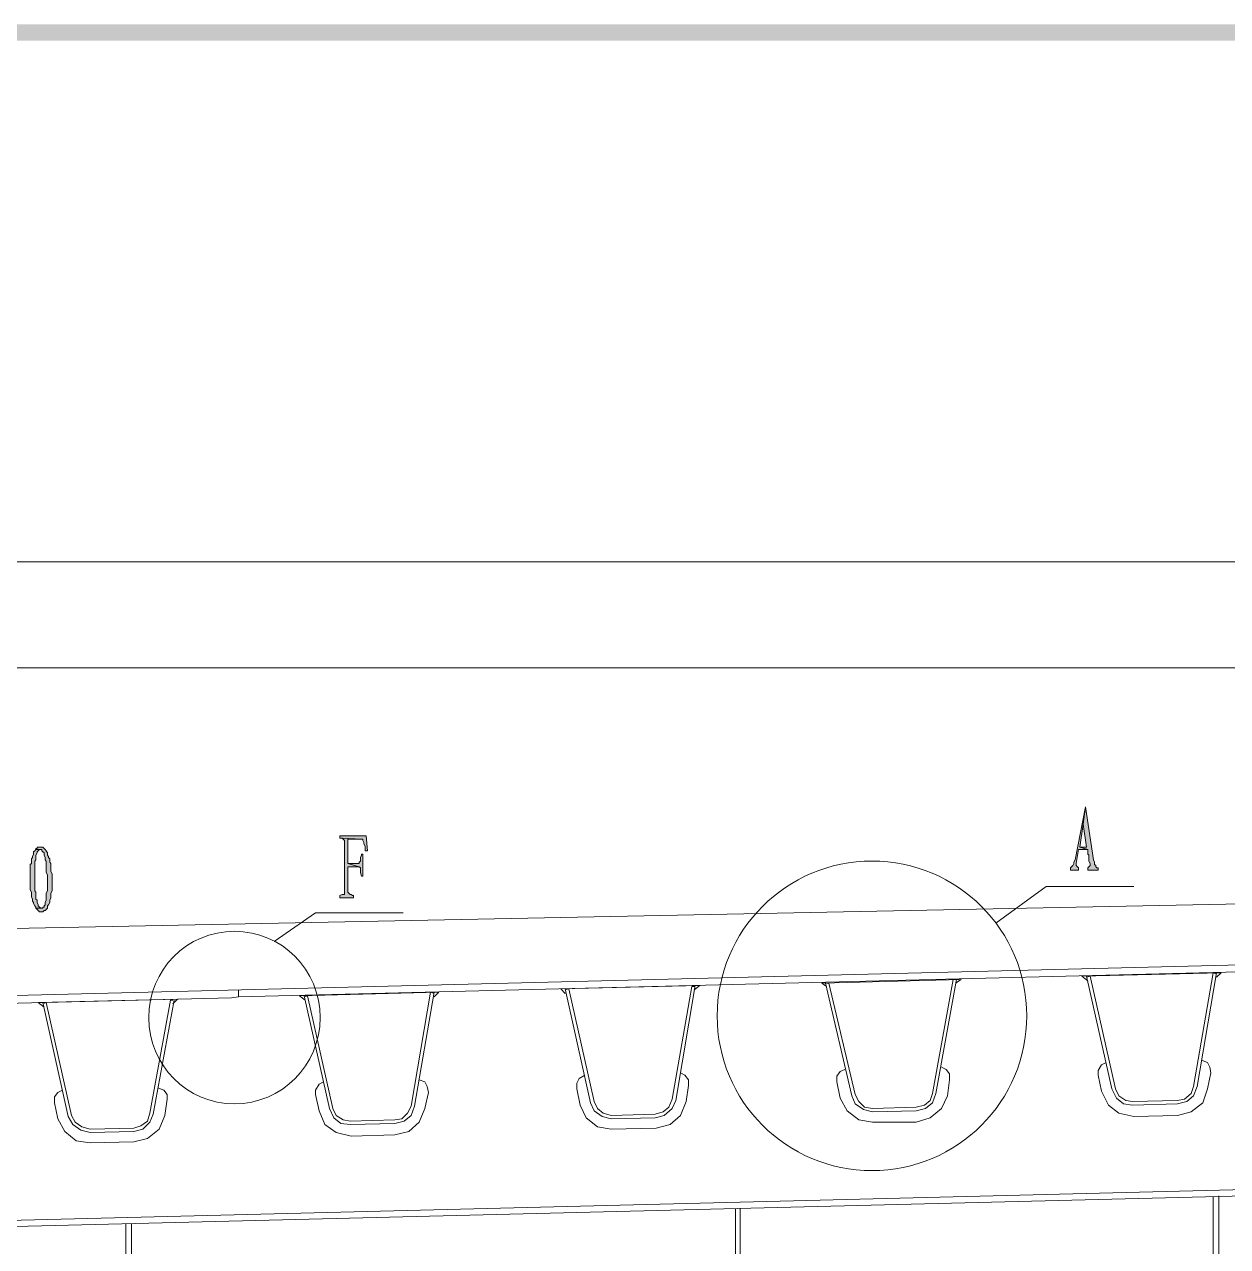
# Model space of a CAD drawing. Header units: millimetres. Extents: x 24 to 410, y 10 to 282.
# Drawn here: x 245.62 to 289.88, y 237.28 to 282.24 of the extents above; entities that cross this region are included whole.
import ezdxf

# ---------------------------------------------------------------- set-up
doc = ezdxf.new("R2010")
doc.units = ezdxf.units.MM

msp = doc.modelspace()

# ---------------------------------------------------------------- hatches: boundary and pattern name
h = msp.add_hatch(color=256)
h.dxf.hatch_style = 2
h.paths.add_polyline_path([(410.379333, 282.236333), (30.395333, 281.643667), (29.802667, 282.236333)])
h = msp.add_hatch(color=256)
h.dxf.hatch_style = 2
h.paths.add_polyline_path([(409.786667, 281.643667), (410.379333, 282.236333), (30.395333, 281.643667)])
h = msp.add_hatch(color=256)
h.dxf.hatch_style = 2
h.paths.add_polyline_path([(284.649333, 253.449667), (284.268333, 251.502333), (284.226, 251.417667), (284.226, 251.375333), (284.183667, 251.290667), (284.141333, 251.248333), (284.099, 251.206), (284.099, 251.121333), (284.395333, 251.121333), (284.395333, 251.206), (284.353, 251.248333), (284.310667, 251.290667), (284.310667, 251.375333), (284.395333, 251.883333), (284.734, 251.883333), (284.437667, 251.968), (284.564667, 252.814667)])
h = msp.add_hatch(color=256)
h.dxf.hatch_style = 2
h.paths.add_polyline_path([(284.649333, 253.449667), (284.564667, 252.814667), (284.691667, 251.968), (284.437667, 251.968), (284.734, 251.883333), (284.734, 251.714), (284.776333, 251.671667), (284.776333, 251.46), (284.818667, 251.375333), (284.818667, 251.290667), (284.776333, 251.248333), (284.734, 251.206), (284.734, 251.121333), (285.115, 251.121333), (285.115, 251.206), (285.072667, 251.206), (285.030333, 251.248333), (285.030333, 251.290667), (284.988, 251.333), (284.988, 251.417667), (284.945667, 251.502333)])
h = msp.add_hatch(color=256)
h.dxf.hatch_style = 2
h.paths.add_polyline_path([(258.191, 252.391333), (257.217333, 252.391333), (257.217333, 252.306667), (257.302, 252.306667), (258.021667, 252.264333), (258.064, 252.264333), (258.064, 252.222), (258.106333, 252.137333), (258.106333, 252.095), (258.148667, 252.010333), (258.148667, 251.841), (258.233333, 251.841)])
h = msp.add_hatch(color=256)
h.dxf.hatch_style = 2
h.paths.add_polyline_path([(257.302, 252.306667), (257.344333, 252.264333), (257.386667, 252.222), (257.386667, 250.232333), (257.344333, 250.232333), (257.302, 250.232333), (257.217333, 250.19), (257.217333, 250.105333), (257.725333, 250.105333), (257.725333, 250.19), (257.683, 250.19), (257.640667, 250.232333), (257.598333, 250.232333), (257.556, 250.274667), (257.513667, 250.317), (257.513667, 251.248333), (257.937, 251.248333), (257.513667, 251.375333), (257.513667, 252.264333), (258.021667, 252.264333)])
h = msp.add_hatch(color=256)
h.dxf.hatch_style = 2
h.paths.add_polyline_path([(246.041333, 251.883333), (245.999, 251.841), (245.956667, 251.798667), (245.956667, 251.714), (245.914333, 251.629333), (245.914333, 251.587), (245.872, 251.544667), (245.872, 251.375333), (245.829667, 251.333), (245.829667, 250.401667), (245.872, 250.317), (245.872, 250.19), (245.872, 250.147667), (245.914333, 250.063), (245.914333, 249.978333), (245.956667, 249.936), (245.956667, 249.893667), (245.999, 249.809), (246.041333, 249.766667), (246.041333, 249.724333), (246.253, 249.724333), (246.168333, 249.766667), (246.126, 249.809), (246.126, 249.851333), (246.083667, 249.936), (246.083667, 250.020667), (246.041333, 250.063), (246.041333, 250.317), (245.999, 250.359333), (245.999, 251.46), (246.041333, 251.502333), (246.041333, 251.671667), (246.083667, 251.756333), (246.083667, 251.798667), (246.126, 251.841), (246.168333, 251.883333), (246.210667, 251.883333)])
h = msp.add_hatch(color=256)
h.dxf.hatch_style = 2
h.paths.add_polyline_path([(246.210667, 251.968), (246.083667, 251.968), (246.083667, 251.925667), (246.041333, 251.925667), (246.041333, 251.883333), (246.253, 251.883333), (246.253, 251.841), (246.295333, 251.798667), (246.337667, 251.756333), (246.337667, 251.671667), (246.38, 251.587), (246.38, 251.502333), (246.422333, 251.46), (246.422333, 251.036667), (246.464667, 250.952), (246.464667, 250.782667), (246.464667, 250.359333), (246.422333, 250.274667), (246.422333, 250.020667), (246.38, 249.936), (246.38, 249.851333), (246.337667, 249.809), (246.337667, 249.766667), (246.295333, 249.766667), (246.295333, 249.724333), (246.253, 249.724333), (246.041333, 249.724333), (246.083667, 249.682), (246.126, 249.639667), (246.168333, 249.597333), (246.295333, 249.597333), (246.337667, 249.639667), (246.38, 249.639667), (246.422333, 249.682), (246.464667, 249.724333), (246.464667, 249.809), (246.507, 249.851333), (246.549333, 249.936), (246.549333, 250.020667), (246.591667, 250.105333), (246.591667, 250.274667), (246.634, 250.359333), (246.634, 250.994333), (246.591667, 251.079), (246.591667, 251.375333), (246.549333, 251.417667), (246.549333, 251.544667), (246.507, 251.587), (246.507, 251.629333), (246.464667, 251.671667), (246.464667, 251.756333), (246.422333, 251.841), (246.38, 251.883333), (246.337667, 251.925667), (246.295333, 251.968)])
h = msp.add_hatch(color=256)
h.dxf.hatch_style = 2
h.paths.add_polyline_path([(258.064, 251.714), (258.021667, 251.714), (258.021667, 251.671667), (257.979333, 251.587), (257.979333, 251.46), (257.937, 251.417667), (257.937, 251.375333), (257.513667, 251.375333), (257.937, 251.248333), (257.979333, 251.206), (257.979333, 251.036667), (258.021667, 250.909667), (258.064, 250.909667)])

# ---------------------------------------------------------------- linework, layer by layer
at = {"lineweight": 0}
for points in [[(394.377333, 262.466667), (39.751, 262.466667)], [(394.377333, 258.572), (89.492667, 258.572)], [(381.550333, 251.714), (96.562333, 245.999)], [(281.347333, 249.174), (283.21, 250.528667), (286.427333, 250.528667)], [(395.859, 250.274667), (72.093667, 242.189)], [(395.859, 250.020667), (253.492, 246.464667)], [(254.804333, 248.496667), (256.328333, 249.555), (259.545667, 249.555)], [(284.522333, 247.226667), (289.644667, 247.353667)], [(289.348333, 247.353667), (288.628667, 243.162667)], [(289.475333, 247.353667), (288.755667, 243.162667)], [(289.348333, 247.353667), (289.475333, 247.311333)], [(289.475333, 247.184333), (289.644667, 247.353667)], [(265.345333, 246.761), (270.467667, 246.888)], [(270.171333, 246.845667), (269.451667, 242.697)], [(270.298333, 246.888), (269.578667, 242.654667)], [(270.171333, 246.845667), (270.298333, 246.845667)], [(270.256, 246.718667), (270.467667, 246.888)], [(274.955, 246.972667), (280.077333, 247.099667)], [(275.124333, 246.845667), (274.955, 246.972667)], [(276.055667, 242.824), (275.082, 246.972667)], [(275.209, 246.972667), (275.124333, 246.972667)], [(275.209, 246.972667), (276.182667, 242.866333), (276.309667, 242.612333), (276.521333, 242.400667), (276.817667, 242.358333)], [(279.781, 247.099667), (279.019, 242.908667)], [(279.908, 247.099667), (279.146, 242.908667)], [(279.781, 247.099667), (279.908, 247.099667)], [(279.865667, 246.972667), (280.077333, 247.099667)], [(284.734, 247.057333), (284.522333, 247.226667)], [(285.623, 243.078), (284.691667, 247.226667)], [(284.818667, 247.226667), (284.691667, 247.184333)], [(284.818667, 247.226667), (285.75, 243.078), (285.877, 242.824), (286.131, 242.654667), (286.385, 242.612333)], [(253.238, 246.422333), (71.839667, 241.892667)], [(246.126, 246.253), (251.248333, 246.38)], [(251.079, 246.210667), (251.248333, 246.38)], [(253.238, 246.422333), (253.492, 246.464667), (253.492, 246.718667)], [(255.735667, 246.507), (260.858, 246.634)], [(255.947333, 246.337667), (255.735667, 246.507)], [(256.836333, 242.358333), (255.905, 246.507)], [(256.032, 246.507), (255.905, 246.464667)], [(256.032, 246.507), (256.963333, 242.358333), (257.090333, 242.104333), (257.344333, 241.935), (257.598333, 241.892667)], [(260.561667, 246.634), (259.842, 242.443)], [(260.688667, 246.634), (259.969, 242.443)], [(260.561667, 246.634), (260.688667, 246.591667)], [(260.688667, 246.464667), (260.858, 246.634)], [(265.514667, 246.591667), (265.345333, 246.761)], [(266.446, 242.57), (265.514667, 246.761)], [(265.641667, 246.761), (265.514667, 246.718667)], [(265.641667, 246.761), (266.573, 242.612333), (266.7, 242.358333), (266.911667, 242.189), (267.208, 242.104333)], [(246.337667, 246.083667), (246.126, 246.253)], [(247.226667, 242.062), (246.295333, 246.253)], [(246.422333, 246.253), (246.295333, 246.210667)], [(246.422333, 246.253), (247.353667, 242.104333), (247.480667, 241.850333), (247.734667, 241.681), (248.031, 241.596333)], [(250.994333, 246.337667), (250.232333, 242.189)], [(251.121333, 246.337667), (250.359333, 242.146667)], [(250.994333, 246.337667), (251.079, 246.337667)], [(289.263667, 243.670667), (289.221333, 243.882333), (289.136667, 244.051667), (288.925, 244.136333)], [(275.801667, 243.797667), (275.632333, 243.713), (275.505333, 243.543667), (275.505333, 243.332), (275.632333, 242.739333)], [(279.654, 243.416667), (279.654, 243.628333), (279.527, 243.797667), (279.357667, 243.882333)], [(285.411333, 244.051667), (285.242, 243.967), (285.115, 243.755333), (285.115, 243.586), (285.242, 242.993333)], [(256.624667, 243.332), (256.455333, 243.247333), (256.328333, 243.035667), (256.328333, 242.866333), (256.455333, 242.273667)], [(260.477, 242.951), (260.434667, 243.162667), (260.35, 243.332), (260.138333, 243.416667)], [(266.234333, 243.586), (266.022667, 243.459), (265.938, 243.289667), (265.938, 243.078), (266.065, 242.485333)], [(270.044333, 243.205), (270.044333, 243.416667), (269.917333, 243.586), (269.748, 243.670667)], [(279.569333, 242.824), (279.654, 243.416667)], [(289.136667, 243.078), (289.263667, 243.670667)], [(247.015, 243.035667), (246.845667, 242.951), (246.718667, 242.781667), (246.718667, 242.57), (246.845667, 241.977333)], [(250.867333, 242.697), (250.867333, 242.866333), (250.740333, 243.035667), (250.528667, 243.120333)], [(260.35, 242.358333), (260.477, 242.951)], [(269.959667, 242.612333), (270.044333, 243.205)], [(276.055667, 242.824), (276.182667, 242.527667), (276.479, 242.316), (276.817667, 242.231333)], [(278.426333, 242.273667), (278.765, 242.358333), (279.019, 242.57), (279.146, 242.908667)], [(278.426333, 242.400667), (278.722667, 242.485333), (278.934333, 242.654667), (279.019, 242.908667)], [(278.426333, 241.850333), (278.934333, 242.019667), (279.357667, 242.358333), (279.569333, 242.824)], [(285.242, 242.993333), (285.496, 242.485333), (285.877, 242.189), (286.427333, 242.062)], [(285.623, 243.078), (285.792333, 242.739333), (286.046333, 242.527667), (286.385, 242.485333)], [(288.036, 242.527667), (288.374667, 242.612333), (288.628667, 242.824), (288.755667, 243.162667)], [(288.036, 242.654667), (288.29, 242.697), (288.544, 242.908667), (288.628667, 243.162667)], [(288.036, 242.104333), (288.544, 242.231333), (288.967333, 242.57), (289.136667, 243.078)], [(250.782667, 242.104333), (250.867333, 242.697)], [(256.836333, 242.358333), (257.005667, 242.019667), (257.259667, 241.808), (257.598333, 241.765667)], [(259.249333, 241.808), (259.588, 241.892667), (259.842, 242.104333), (259.969, 242.443)], [(259.249333, 241.935), (259.503333, 241.977333), (259.715, 242.189), (259.842, 242.443)], [(259.249333, 241.384667), (259.757333, 241.511667), (260.138333, 241.850333), (260.35, 242.358333)], [(266.065, 242.485333), (266.276667, 242.019667), (266.7, 241.681), (267.208, 241.596333)], [(266.446, 242.57), (266.573, 242.273667), (266.869333, 242.062), (267.208, 241.977333)], [(268.816667, 242.146667), (269.113, 242.231333), (269.324667, 242.400667), (269.451667, 242.697)], [(268.816667, 242.019667), (269.155333, 242.104333), (269.451667, 242.358333), (269.578667, 242.654667)], [(268.859, 241.638667), (269.367, 241.765667), (269.748, 242.104333), (269.959667, 242.612333)], [(275.632333, 242.739333), (275.886333, 242.273667), (276.309667, 241.935), (276.817667, 241.850333)], [(278.426333, 242.400667), (276.817667, 242.358333)], [(288.036, 242.654667), (286.385, 242.612333)], [(288.036, 242.527667), (286.385, 242.485333)], [(395.859, 242.019667), (88.265, 234.315)], [(246.845667, 241.977333), (247.099667, 241.511667), (247.523, 241.173), (248.031, 241.088333)], [(247.226667, 242.062), (247.396, 241.765667), (247.692333, 241.554), (248.031, 241.469333)], [(249.639667, 241.638667), (249.893667, 241.723333), (250.147667, 241.892667), (250.232333, 242.189)], [(249.639667, 241.511667), (249.978333, 241.596333), (250.232333, 241.850333), (250.359333, 242.146667)], [(249.639667, 241.130667), (250.147667, 241.257667), (250.571, 241.596333), (250.782667, 242.104333)], [(256.455333, 242.273667), (256.667, 241.765667), (257.090333, 241.469333), (257.640667, 241.342333)], [(259.249333, 241.935), (257.598333, 241.892667)], [(268.816667, 242.146667), (267.208, 242.104333)], [(268.816667, 242.019667), (267.208, 241.977333)], [(278.426333, 242.273667), (276.817667, 242.231333)], [(286.427333, 242.062), (288.036, 242.104333)], [(395.859, 241.765667), (88.265, 234.103333)], [(249.639667, 241.638667), (248.031, 241.596333)], [(249.639667, 241.511667), (248.031, 241.469333)], [(259.249333, 241.808), (257.598333, 241.765667)], [(267.208, 241.596333), (268.859, 241.638667)], [(276.817667, 241.850333), (278.426333, 241.850333)], [(248.031, 241.088333), (249.639667, 241.130667)], [(257.640667, 241.342333), (259.249333, 241.384667)], [(289.348333, 193.251667), (289.348333, 239.098667)], [(289.56, 193.251667), (289.56, 239.141)], [(271.78, 193.251667), (271.78, 238.675333)], [(271.949333, 193.251667), (271.949333, 238.675333)], [(249.343333, 193.251667), (249.343333, 238.125)], [(249.555, 193.251667), (249.555, 238.125)]]:
    msp.add_lwpolyline(points, dxfattribs=at)
for points in [[(284.649333, 253.449667), (284.268333, 251.502333), (284.226, 251.417667), (284.226, 251.375333), (284.183667, 251.290667), (284.141333, 251.248333), (284.099, 251.206), (284.099, 251.121333), (284.395333, 251.121333), (284.395333, 251.206), (284.353, 251.248333), (284.310667, 251.290667), (284.310667, 251.375333), (284.395333, 251.883333), (284.734, 251.883333), (284.437667, 251.968), (284.564667, 252.814667)], [(284.649333, 253.449667), (284.564667, 252.814667), (284.691667, 251.968), (284.437667, 251.968), (284.734, 251.883333), (284.734, 251.714), (284.776333, 251.671667), (284.776333, 251.46), (284.818667, 251.375333), (284.818667, 251.290667), (284.776333, 251.248333), (284.734, 251.206), (284.734, 251.121333), (285.115, 251.121333), (285.115, 251.206), (285.072667, 251.206), (285.030333, 251.248333), (285.030333, 251.290667), (284.988, 251.333), (284.988, 251.417667), (284.945667, 251.502333)], [(258.191, 252.391333), (257.217333, 252.391333), (257.217333, 252.306667), (257.302, 252.306667), (258.021667, 252.264333), (258.064, 252.264333), (258.064, 252.222), (258.106333, 252.137333), (258.106333, 252.095), (258.148667, 252.010333), (258.148667, 251.841), (258.233333, 251.841)], [(257.302, 252.306667), (257.344333, 252.264333), (257.386667, 252.222), (257.386667, 250.232333), (257.344333, 250.232333), (257.302, 250.232333), (257.217333, 250.19), (257.217333, 250.105333), (257.725333, 250.105333), (257.725333, 250.19), (257.683, 250.19), (257.640667, 250.232333), (257.598333, 250.232333), (257.556, 250.274667), (257.513667, 250.317), (257.513667, 251.248333), (257.937, 251.248333), (257.513667, 251.375333), (257.513667, 252.264333), (258.021667, 252.264333)], [(246.041333, 251.883333), (245.999, 251.841), (245.956667, 251.798667), (245.956667, 251.714), (245.914333, 251.629333), (245.914333, 251.587), (245.872, 251.544667), (245.872, 251.375333), (245.829667, 251.333), (245.829667, 250.401667), (245.872, 250.317), (245.872, 250.19), (245.872, 250.147667), (245.914333, 250.063), (245.914333, 249.978333), (245.956667, 249.936), (245.956667, 249.893667), (245.999, 249.809), (246.041333, 249.766667), (246.041333, 249.724333), (246.253, 249.724333), (246.168333, 249.766667), (246.126, 249.809), (246.126, 249.851333), (246.083667, 249.936), (246.083667, 250.020667), (246.041333, 250.063), (246.041333, 250.317), (245.999, 250.359333), (245.999, 251.46), (246.041333, 251.502333), (246.041333, 251.671667), (246.083667, 251.756333), (246.083667, 251.798667), (246.126, 251.841), (246.168333, 251.883333), (246.210667, 251.883333)], [(246.210667, 251.968), (246.083667, 251.968), (246.083667, 251.925667), (246.041333, 251.925667), (246.041333, 251.883333), (246.253, 251.883333), (246.253, 251.841), (246.295333, 251.798667), (246.337667, 251.756333), (246.337667, 251.671667), (246.38, 251.587), (246.38, 251.502333), (246.422333, 251.46), (246.422333, 251.036667), (246.464667, 250.952), (246.464667, 250.782667), (246.464667, 250.359333), (246.422333, 250.274667), (246.422333, 250.020667), (246.38, 249.936), (246.38, 249.851333), (246.337667, 249.809), (246.337667, 249.766667), (246.295333, 249.766667), (246.295333, 249.724333), (246.253, 249.724333), (246.041333, 249.724333), (246.083667, 249.682), (246.126, 249.639667), (246.168333, 249.597333), (246.295333, 249.597333), (246.337667, 249.639667), (246.38, 249.639667), (246.422333, 249.682), (246.464667, 249.724333), (246.464667, 249.809), (246.507, 249.851333), (246.549333, 249.936), (246.549333, 250.020667), (246.591667, 250.105333), (246.591667, 250.274667), (246.634, 250.359333), (246.634, 250.994333), (246.591667, 251.079), (246.591667, 251.375333), (246.549333, 251.417667), (246.549333, 251.544667), (246.507, 251.587), (246.507, 251.629333), (246.464667, 251.671667), (246.464667, 251.756333), (246.422333, 251.841), (246.38, 251.883333), (246.337667, 251.925667), (246.295333, 251.968)], [(258.064, 251.714), (258.021667, 251.714), (258.021667, 251.671667), (257.979333, 251.587), (257.979333, 251.46), (257.937, 251.417667), (257.937, 251.375333), (257.513667, 251.375333), (257.937, 251.248333), (257.979333, 251.206), (257.979333, 251.036667), (258.021667, 250.909667), (258.064, 250.909667)]]:
    msp.add_lwpolyline(points, close=True, dxfattribs=at)
msp.add_circle((276.7965, 245.766167), 5.693833, dxfattribs=at)
msp.add_ellipse((253.343833, 245.702667), major_axis=(0, 3.175), ratio=0.993333, start_param=0, end_param=6.283185, dxfattribs=at)

doc.saveas('drawing.dxf')
